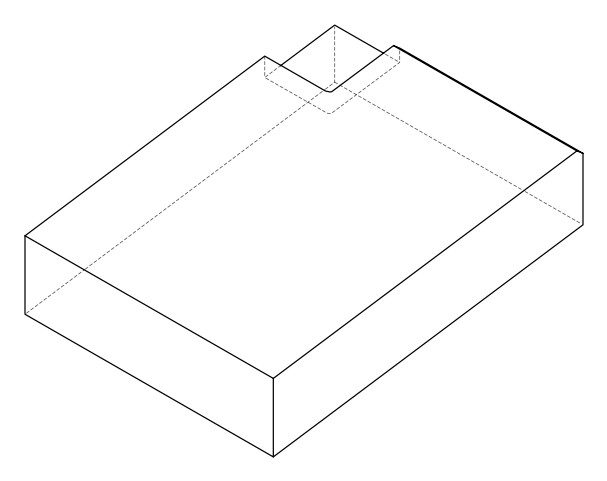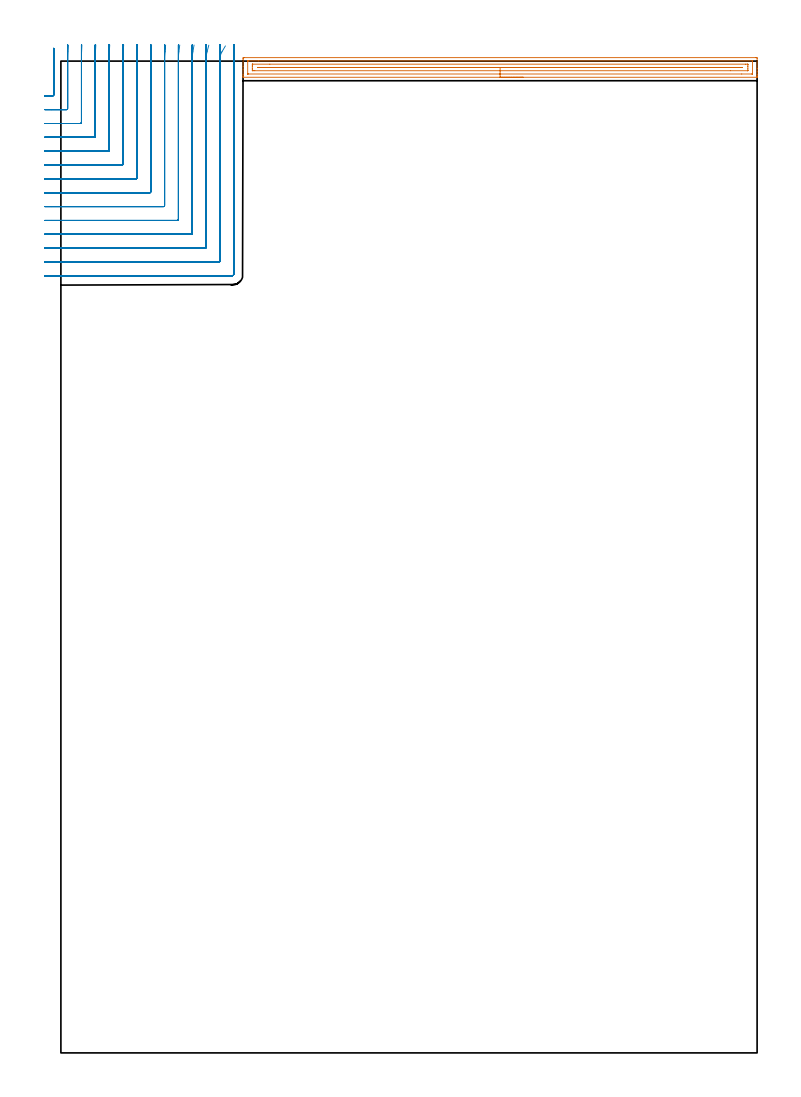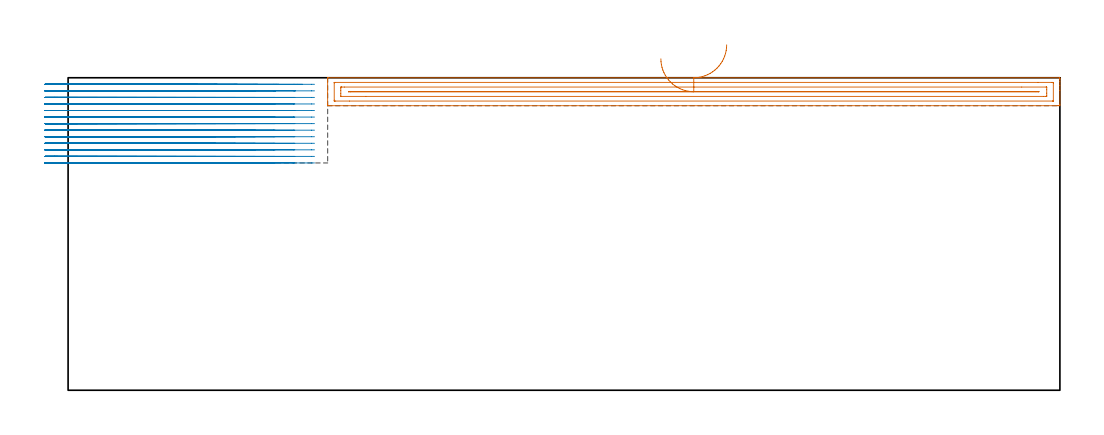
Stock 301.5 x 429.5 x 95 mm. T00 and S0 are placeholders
(PLAN: 2 operations, 1 tool changes, 49.4 min)
(1 AREA_MILL | FG_CHAMFER_SURFACE | UGT0205_001 | 7.27 min | 8234 mm3)
(2 MILL_CORNER_NOTCH_RECTANGULAR | CORNER_NOTCH_RECTANGULAR | NXT0201_009 | Follow Part, ap 2, ae 75% | 42.15 min | 197916 mm3)
(TOOL UGT0205_001 | Chamfer Mill 20 x 3 x 45 deg. | D20 FL50 Z2)
(TOOL NXT0201_009 | ENDMILL 8mm [2P460-0800-NA 1630] | D8 FL26 Z6)
(OP 1 AREA_MILL)
G17 G21 G94 G90
T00 M6
G54
G17 G0 G90 X200.2 Y422.5 S1061 M3
G43 Z105. H0
G94 G1 X200.162 Z104.128 F250.
X200.048 Z103.264
X199.859 Z102.412
X199.597 Z101.58
X199.263 Z100.774
X198.86 Z100.
X198.391 Z99.264
X197.86 Z98.572
X197.271 Z97.929
X196.628 Z97.34
X195.936 Z96.808
X195.2 Z96.34
X194.426 Z95.937
X193.62 Z95.603
X192.788 Z95.341
X191.936 Z95.152
X191.072 Z95.038
X190.2 Z95.
X79.062
X78.91 Y422.502 Z94.988
X78.902 Y422.616 Z94.876
X78.9 Y422.736 Z94.764
Y423.063 Z94.437
Y423.697 Z93.798
Y425.758 Z91.739
Y427.186 Z90.309
Y430.398 Z87.099
X78.903 Y430.676 Z86.822
X78.91 Y430.993 Z86.504
X79.179 Y430.998 Z86.501
X79.508 Y431. Z86.5
X300.891
X301.221 Y430.998 Z86.501
X301.49 Y430.993 Z86.504
X301.5 Y430.676 Z86.822
Y426.314 Z91.181
Y424.886 Z92.611
Y423.697 Z93.798
Y423.063 Z94.437
Y422.736 Z94.764
X301.498 Y422.616 Z94.876
X301.49 Y422.502 Z94.988
X301.338 Y422.5 Z95.
X190.2
Y423.914 Z93.586
X81.071
X80.947 Y423.916 Z93.584
X80.918 Y423.918 Z93.582
X80.91 Y423.921 Z93.579
X80.906 Y423.927 Z93.573
X80.903 Y423.954 Z93.546
X80.9 Y424.081 Z93.419
Y429.316 Z88.184
X80.902 Y429.444 Z88.056
X80.907 Y429.546 Z87.954
X80.91 Y429.575 Z87.925
X80.92 Y429.579 Z87.921
X80.959 Y429.581 Z87.919
X81.294 Y429.585 Z87.915
X85.576 Y429.586 Z87.914
X299.329
X299.453 Y429.584 Z87.916
X299.482 Y429.582 Z87.918
X299.49 Y429.579 Z87.921
X299.494 Y429.573 Z87.927
X299.497 Y429.546 Z87.954
X299.5 Y429.419 Z88.081
Y424.184 Z93.316
X299.498 Y424.056 Z93.444
X299.493 Y423.954 Z93.546
X299.49 Y423.925 Z93.575
X299.48 Y423.921 Z93.579
X299.441 Y423.919 Z93.581
X299.106 Y423.915 Z93.585
X294.838 Y423.914 Z93.586
X190.2
Y425.328 Z92.172
X83.972
X83.194 Y425.33 Z92.17
X83.079 Y425.332 Z92.168
X82.965 Y425.335 Z92.165
X82.909 Y425.342 Z92.158
X82.906 Y425.383 Z92.117
X82.903 Y425.441 Z92.059
X82.9 Y425.616 Z91.884
Y426.314 Z91.186
Y427.361 Z90.139
X82.904 Y428.059 Z89.441
X82.908 Y428.145 Z89.355
X82.91 Y428.162 Z89.338
X82.927 Y428.165 Z89.335
X82.966 Y428.169 Z89.331
X83.079 Y428.171 Z89.329
X90.499 Y428.172 Z89.328
X296.543 Y428.171 Z89.329
X297.321 Y428.166 Z89.334
X297.435 Y428.165 Z89.335
X297.491 Y428.158 Z89.342
X297.494 Y428.117 Z89.383
X297.497 Y428.059 Z89.441
X297.5 Y427.884 Z89.616
Y427.186 Z90.314
Y426.139 Z91.361
X297.496 Y425.441 Z92.059
X297.492 Y425.355 Z92.145
X297.49 Y425.338 Z92.162
X297.473 Y425.335 Z92.165
X297.434 Y425.331 Z92.169
X297.321 Y425.329 Z92.171
X289.897 Y425.328 Z92.172
X190.2
Y426.743 Z90.757
X85.318
X85.303 Y426.744 Z90.756
X85.216 Y426.749 Z90.751
X85.309 Y426.752 Z90.748
X85.742 Y426.757 Z90.743
X85.757
X295.082
X295.096 Y426.756 Z90.744
X295.116 Y426.75 Z90.75
X295.095 Y426.744 Z90.756
X294.204 Y426.743 Z90.757
X190.2
X189.328 Z90.795
X188.463 Z90.909
X187.612 Z91.098
X186.78 Z91.36
X185.974 Z91.694
X185.2 Z92.097
X184.464 Z92.566
X183.772 Z93.097
X183.129 Z93.686
X182.54 Z94.33
X182.008 Z95.022
X181.54 Z95.757
X181.137 Z96.531
X180.803 Z97.337
X180.541 Z98.169
X180.352 Z99.021
X180.238 Z99.886
X180.2 Z100.757
G0 Z105.
M5
M2
(OP 2 MILL_CORNER_NOTCH_RECTANGULAR)
G17 G21 G94 G90
T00 M6
G54
G17 G0 G90 X-7. Y414.5 S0 M3
G43 Z105. H1
Z93.008
G94 G1 X-4. F250.
X-3.495 F500.
G3 X-3.1 Y414.895 R0.4
G1 Y430.453
G2 X-3.084 Y432.048 R78.
G1 X-3.022 Y435.047 F250.
G0 Z105.
X-7. Y408.5
Z93.008
G1 X-4.
X2.505 F500.
G3 X2.9 Y408.895 R0.4
G1 Y430.453
G2 X2.965 Y433.5 R72.
G1 X3.091 Y436.497 F250.
G0 Z105.
X-7. Y402.5
Z93.008
G1 X-4.
X8.505 F500.
G3 X8.9 Y402.895 R0.4
G1 Y430.453
G2 X8.97 Y433.5 R66.
G1 X9.109 Y436.497 F250.
G0 Z105.
X-7. Y396.5
Z93.008
G1 X-4.
X14.505 F500.
G3 X14.9 Y396.895 R0.4
G1 Y430.453
G2 X14.977 Y433.5 R60.
G1 X15.13 Y436.496 F250.
G0 Z105.
X-7. Y390.5
Z93.008
G1 X-4.
X20.504 F500.
G3 X20.9 Y390.896 R0.4
G1 Y430.453
G2 X20.986 Y433.5 R54.
G1 X21.155 Y436.495 F250.
G0 Z105.
X-7. Y384.5
Z93.008
G1 X-4.
X26.504 F500.
G3 X26.9 Y384.896 R0.4
G1 Y430.453
G2 X26.997 Y433.5 R48.
G1 X27.187 Y436.494 F250.
G0 Z105.
X-7. Y378.5
Z93.008
G1 X-4.
X32.504 F500.
G3 X32.9 Y378.896 R0.4
G1 Y430.453
G2 X33.011 Y433.5 R42.
G1 X33.228 Y436.492 F250.
G0 Z105.
X-7. Y372.5
Z93.008
G1 X-4.
X38.504 F500.
G3 X38.9 Y372.896 R0.4
G1 Y430.453
G2 X39.029 Y433.5 R36.
G1 X39.283 Y436.489 F250.
G0 Z105.
X-7. Y366.5
Z93.008
G1 X-4.
X44.504 F500.
G3 X44.9 Y366.896 R0.4
G1 Y430.453
G2 X45.055 Y433.5 R30.
G1 X45.36 Y436.484 F250.
G0 Z105.
X-7. Y360.5
Z93.008
G1 X-4.
X50.504 F500.
G3 X50.9 Y360.896 R0.4
G1 Y430.453
G2 X51.094 Y433.5 R24.
G1 X51.475 Y436.476 F250.
G0 Z105.
X-7. Y354.5
Z93.008
G1 X-4.
X56.503 F500.
G3 X56.9 Y354.897 R0.4
G1 Y430.453
G2 X57.16 Y433.5 R18.
G1 X57.668 Y436.457 F250.
G0 Z105.
X-7. Y348.5
Z93.008
G1 X-4.
X62.503 F500.
G3 X62.9 Y348.897 R0.4
G1 Y430.453
G2 X63.293 Y433.5 R12.
G1 X64.055 Y436.402 F250.
G0 Z105.
X-7. Y342.5
Z93.008
G1 X-4.
X68.503 F500.
G3 X68.9 Y342.897 R0.4
G1 Y430.453
G2 X69.731 Y433.5 R6.
G1 X71.255 Y436.084 F250.
G0 Z105.
X-7. Y336.5
Z93.008
G1 X-4.
X74. F500.
G3 X74.9 Y337.4 R0.9
G1 Y430.453
Y433.453 F250.
G0 Z105.
X-7. Y414.5
Z91.015
G1 X-4.
X-3.495 F500.
G3 X-3.1 Y414.895 R0.4
G1 Y432.028
Y435.028 F250.
G0 Z105.
X-7. Y408.5
Z91.015
G1 X-4.
X2.505 F500.
G3 X2.9 Y408.895 R0.4
G1 Y433.042
G2 X2.901 Y433.5 R72.
G1 X2.921 Y436.5 F250.
G0 Z105.
X-7. Y402.5
Z91.015
G1 X-4.
X8.505 F500.
G3 X8.9 Y402.895 R0.4
G1 Y433.042
G2 X8.902 Y433.5 R66.
G1 X8.922 Y436.5 F250.
G0 Z105.
X-7. Y396.5
Z91.015
G1 X-4.
X14.505 F500.
G3 X14.9 Y396.895 R0.4
G1 Y433.042
G2 X14.902 Y433.5 R60.
G1 X14.925 Y436.5 F250.
G0 Z105.
X-7. Y390.5
Z91.015
G1 X-4.
X20.504 F500.
G3 X20.9 Y390.896 R0.4
G1 Y433.042
G2 X20.902 Y433.5 R54.
G1 X20.927 Y436.5 F250.
G0 Z105.
X-7. Y384.5
Z91.015
G1 X-4.
X26.504 F500.
G3 X26.9 Y384.896 R0.4
G1 Y433.042
G2 X26.902 Y433.5 R48.
G1 X26.931 Y436.5 F250.
G0 Z105.
X-7. Y378.5
Z91.015
G1 X-4.
X32.504 F500.
G3 X32.9 Y378.896 R0.4
G1 Y433.042
G2 X32.902 Y433.5 R42.
G1 X32.935 Y436.5 F250.
G0 Z105.
X-7. Y372.5
Z91.015
G1 X-4.
X38.504 F500.
G3 X38.9 Y372.896 R0.4
G1 Y433.042
G2 X38.903 Y433.5 R36.
G1 X38.941 Y436.5 F250.
G0 Z105.
X-7. Y366.5
Z91.015
G1 X-4.
X44.504 F500.
G3 X44.9 Y366.896 R0.4
G1 Y433.042
G2 X44.903 Y433.5 R30.
G1 X44.949 Y436.5 F250.
G0 Z105.
X-7. Y360.5
Z91.015
G1 X-4.
X50.504 F500.
G3 X50.9 Y360.896 R0.4
G1 Y433.042
G2 X50.904 Y433.5 R24.
G1 X50.962 Y436.499 F250.
G0 Z105.
X-7. Y354.5
Z91.015
G1 X-4.
X56.503 F500.
G3 X56.9 Y354.897 R0.4
G1 Y433.042
G2 X56.906 Y433.5 R18.
G1 X56.982 Y436.499 F250.
G0 Z105.
X-7. Y348.5
Z91.015
G1 X-4.
X62.503 F500.
G3 X62.9 Y348.897 R0.4
G1 Y433.042
G2 X62.909 Y433.5 R12.
G1 X63.023 Y436.498 F250.
G0 Z105.
X-7. Y342.5
Z91.015
G1 X-4.
X68.503 F500.
G3 X68.9 Y342.897 R0.4
G1 Y433.042
G2 X68.917 Y433.5 R6.
G1 X69.146 Y436.491 F250.
G0 Z105.
X-7. Y336.5
Z91.015
G1 X-4.
X74. F500.
G3 X74.9 Y337.4 R0.9
G1 Y433.042
Y436.042 F250.
G0 Z105.
X-7. Y414.5
Z89.023
G1 X-4.
X-3.495 F500.
G3 X-3.1 Y414.895 R0.4
G1 Y432.028
Y435.028 F250.
G0 Z105.
X-7. Y408.5
Z89.023
G1 X-4.
X2.505 F500.
G3 X2.9 Y408.895 R0.4
G1 Y433.5
Y436.5 F250.
G0 Z105.
X-7. Y402.5
Z89.023
G1 X-4.
X8.505 F500.
G3 X8.9 Y402.895 R0.4
G1 Y433.5
Y436.5 F250.
G0 Z105.
X-7. Y396.5
Z89.023
G1 X-4.
X14.505 F500.
G3 X14.9 Y396.895 R0.4
G1 Y433.5
Y436.5 F250.
G0 Z105.
X-7. Y390.5
Z89.023
G1 X-4.
X20.504 F500.
G3 X20.9 Y390.896 R0.4
G1 Y433.5
Y436.5 F250.
G0 Z105.
X-7. Y384.5
Z89.023
G1 X-4.
X26.504 F500.
G3 X26.9 Y384.896 R0.4
G1 Y433.5
Y436.5 F250.
G0 Z105.
X-7. Y378.5
Z89.023
G1 X-4.
X32.504 F500.
G3 X32.9 Y378.896 R0.4
G1 Y433.5
Y436.5 F250.
G0 Z105.
X-7. Y372.5
Z89.023
G1 X-4.
X38.504 F500.
G3 X38.9 Y372.896 R0.4
G1 Y433.5
Y436.5 F250.
G0 Z105.
X-7. Y366.5
Z89.023
G1 X-4.
X44.504 F500.
G3 X44.9 Y366.896 R0.4
G1 Y433.5
Y436.5 F250.
G0 Z105.
X-7. Y360.5
Z89.023
G1 X-4.
X50.504 F500.
G3 X50.9 Y360.896 R0.4
G1 Y433.5
Y436.5 F250.
G0 Z105.
X-7. Y354.5
Z89.023
G1 X-4.
X56.503 F500.
G3 X56.9 Y354.897 R0.4
G1 Y433.5
Y436.5 F250.
G0 Z105.
X-7. Y348.5
Z89.023
G1 X-4.
X62.503 F500.
G3 X62.9 Y348.897 R0.4
G1 Y433.5
Y436.5 F250.
G0 Z105.
X-7. Y342.5
Z89.023
G1 X-4.
X68.503 F500.
G3 X68.9 Y342.897 R0.4
G1 Y433.5
Y436.5 F250.
G0 Z105.
X-7. Y336.5
Z89.023
G1 X-4.
X74. F500.
G3 X74.9 Y337.4 R0.9
G1 Y433.5
Y436.5 F250.
G0 Z105.
X-7. Y414.5
Z87.031
G1 X-4.
X-3.495 F500.
G3 X-3.1 Y414.895 R0.4
G1 Y432.028
Y435.028 F250.
G0 Z105.
X-7. Y408.5
Z87.031
G1 X-4.
X2.505 F500.
G3 X2.9 Y408.895 R0.4
G1 Y433.5
Y436.5 F250.
G0 Z105.
X-7. Y402.5
Z87.031
G1 X-4.
X8.505 F500.
G3 X8.9 Y402.895 R0.4
G1 Y433.5
Y436.5 F250.
G0 Z105.
X-7. Y396.5
Z87.031
G1 X-4.
X14.505 F500.
G3 X14.9 Y396.895 R0.4
G1 Y433.5
Y436.5 F250.
G0 Z105.
X-7. Y390.5
Z87.031
G1 X-4.
X20.504 F500.
G3 X20.9 Y390.896 R0.4
G1 Y433.5
Y436.5 F250.
G0 Z105.
X-7. Y384.5
Z87.031
G1 X-4.
X26.504 F500.
G3 X26.9 Y384.896 R0.4
G1 Y433.5
Y436.5 F250.
G0 Z105.
X-7. Y378.5
Z87.031
G1 X-4.
X32.504 F500.
G3 X32.9 Y378.896 R0.4
G1 Y433.5
Y436.5 F250.
G0 Z105.
X-7. Y372.5
Z87.031
G1 X-4.
X38.504 F500.
G3 X38.9 Y372.896 R0.4
G1 Y433.5
Y436.5 F250.
G0 Z105.
X-7. Y366.5
Z87.031
G1 X-4.
X44.504 F500.
G3 X44.9 Y366.896 R0.4
G1 Y433.5
Y436.5 F250.
G0 Z105.
X-7. Y360.5
Z87.031
G1 X-4.
X50.504 F500.
G3 X50.9 Y360.896 R0.4
G1 Y433.5
Y436.5 F250.
G0 Z105.
X-7. Y354.5
Z87.031
G1 X-4.
X56.503 F500.
G3 X56.9 Y354.897 R0.4
G1 Y433.5
Y436.5 F250.
G0 Z105.
X-7. Y348.5
Z87.031
G1 X-4.
X62.503 F500.
G3 X62.9 Y348.897 R0.4
G1 Y433.5
Y436.5 F250.
G0 Z105.
X-7. Y342.5
Z87.031
G1 X-4.
X68.503 F500.
G3 X68.9 Y342.897 R0.4
G1 Y433.5
Y436.5 F250.
G0 Z105.
X-7. Y336.5
Z87.031
G1 X-4.
X74. F500.
G3 X74.9 Y337.4 R0.9
G1 Y433.5
Y436.5 F250.
G0 Z105.
X-7. Y414.5
Z85.038
G1 X-4.
X-3.495 F500.
G3 X-3.1 Y414.895 R0.4
G1 Y432.028
Y435.028 F250.
G0 Z105.
X-7. Y408.5
Z85.038
G1 X-4.
X2.505 F500.
G3 X2.9 Y408.895 R0.4
G1 Y433.5
Y436.5 F250.
G0 Z105.
X-7. Y402.5
Z85.038
G1 X-4.
X8.505 F500.
G3 X8.9 Y402.895 R0.4
G1 Y433.5
Y436.5 F250.
G0 Z105.
X-7. Y396.5
Z85.038
G1 X-4.
X14.505 F500.
G3 X14.9 Y396.895 R0.4
G1 Y433.5
Y436.5 F250.
G0 Z105.
X-7. Y390.5
Z85.038
G1 X-4.
X20.504 F500.
G3 X20.9 Y390.896 R0.4
G1 Y433.5
Y436.5 F250.
G0 Z105.
X-7. Y384.5
Z85.038
G1 X-4.
X26.504 F500.
G3 X26.9 Y384.896 R0.4
G1 Y433.5
Y436.5 F250.
G0 Z105.
X-7. Y378.5
Z85.038
G1 X-4.
X32.504 F500.
G3 X32.9 Y378.896 R0.4
G1 Y433.5
Y436.5 F250.
G0 Z105.
X-7. Y372.5
Z85.038
G1 X-4.
X38.504 F500.
G3 X38.9 Y372.896 R0.4
G1 Y433.5
Y436.5 F250.
G0 Z105.
X-7. Y366.5
Z85.038
G1 X-4.
X44.504 F500.
G3 X44.9 Y366.896 R0.4
G1 Y433.5
Y436.5 F250.
G0 Z105.
X-7. Y360.5
Z85.038
G1 X-4.
X50.503 F500.
G3 X50.9 Y360.897 R0.4
G1 Y433.5
Y436.5 F250.
G0 Z105.
X-7. Y354.5
Z85.038
G1 X-4.
X56.503 F500.
G3 X56.9 Y354.897 R0.4
G1 Y433.5
Y436.5 F250.
G0 Z105.
X-7. Y348.5
Z85.038
G1 X-4.
X62.503 F500.
G3 X62.9 Y348.897 R0.4
G1 Y433.5
Y436.5 F250.
G0 Z105.
X-7. Y342.5
Z85.038
G1 X-4.
X68.503 F500.
G3 X68.9 Y342.897 R0.4
G1 Y433.5
Y436.5 F250.
G0 Z105.
X-7. Y336.5
Z85.038
G1 X-4.
X74. F500.
G3 X74.9 Y337.4 R0.9
G1 Y433.5
Y436.5 F250.
G0 Z105.
X-7. Y414.5
Z83.046
G1 X-4.
X-3.495 F500.
G3 X-3.1 Y414.895 R0.4
G1 Y432.028
Y435.028 F250.
G0 Z105.
X-7. Y408.5
Z83.046
G1 X-4.
X2.505 F500.
G3 X2.9 Y408.895 R0.4
G1 Y433.5
Y436.5 F250.
G0 Z105.
X-7. Y402.5
Z83.046
G1 X-4.
X8.505 F500.
G3 X8.9 Y402.895 R0.4
G1 Y433.5
Y436.5 F250.
G0 Z105.
X-7. Y396.5
Z83.046
G1 X-4.
X14.505 F500.
G3 X14.9 Y396.895 R0.4
G1 Y433.5
Y436.5 F250.
G0 Z105.
X-7. Y390.5
Z83.046
G1 X-4.
X20.504 F500.
G3 X20.9 Y390.896 R0.4
G1 Y433.5
Y436.5 F250.
G0 Z105.
X-7. Y384.5
Z83.046
G1 X-4.
X26.504 F500.
G3 X26.9 Y384.896 R0.4
G1 Y433.5
Y436.5 F250.
G0 Z105.
X-7. Y378.5
Z83.046
G1 X-4.
X32.504 F500.
G3 X32.9 Y378.896 R0.4
G1 Y433.5
Y436.5 F250.
G0 Z105.
X-7. Y372.5
Z83.046
G1 X-4.
X38.504 F500.
G3 X38.9 Y372.896 R0.4
G1 Y433.5
Y436.5 F250.
G0 Z105.
X-7. Y366.5
Z83.046
G1 X-4.
X44.504 F500.
G3 X44.9 Y366.896 R0.4
G1 Y433.5
Y436.5 F250.
G0 Z105.
X-7. Y360.5
Z83.046
G1 X-4.
X50.503 F500.
G3 X50.9 Y360.897 R0.4
G1 Y433.5
Y436.5 F250.
G0 Z105.
X-7. Y354.5
Z83.046
G1 X-4.
X56.503 F500.
G3 X56.9 Y354.897 R0.4
G1 Y433.5
Y436.5 F250.
G0 Z105.
X-7. Y348.5
Z83.046
G1 X-4.
X62.503 F500.
G3 X62.9 Y348.897 R0.4
G1 Y433.5
Y436.5 F250.
G0 Z105.
X-7. Y342.5
Z83.046
G1 X-4.
X68.503 F500.
G3 X68.9 Y342.897 R0.4
G1 Y433.5
Y436.5 F250.
G0 Z105.
X-7. Y336.5
Z83.046
G1 X-4.
X74. F500.
G3 X74.9 Y337.4 R0.9
G1 Y433.5
Y436.5 F250.
G0 Z105.
X-7. Y414.5
Z81.054
G1 X-4.
X-3.495 F500.
G3 X-3.1 Y414.895 R0.4
G1 Y432.028
Y435.028 F250.
G0 Z105.
X-7. Y408.5
Z81.054
G1 X-4.
X2.505 F500.
G3 X2.9 Y408.895 R0.4
G1 Y433.5
Y436.5 F250.
G0 Z105.
X-7. Y402.5
Z81.054
G1 X-4.
X8.505 F500.
G3 X8.9 Y402.895 R0.4
G1 Y433.5
Y436.5 F250.
G0 Z105.
X-7. Y396.5
Z81.054
G1 X-4.
X14.505 F500.
G3 X14.9 Y396.895 R0.4
G1 Y433.5
Y436.5 F250.
G0 Z105.
X-7. Y390.5
Z81.054
G1 X-4.
X20.504 F500.
G3 X20.9 Y390.896 R0.4
G1 Y433.5
Y436.5 F250.
G0 Z105.
X-7. Y384.5
Z81.054
G1 X-4.
X26.504 F500.
G3 X26.9 Y384.896 R0.4
G1 Y433.5
Y436.5 F250.
G0 Z105.
X-7. Y378.5
Z81.054
G1 X-4.
X32.504 F500.
G3 X32.9 Y378.896 R0.4
G1 Y433.5
Y436.5 F250.
G0 Z105.
X-7. Y372.5
Z81.054
G1 X-4.
X38.504 F500.
G3 X38.9 Y372.896 R0.4
G1 Y433.5
Y436.5 F250.
G0 Z105.
X-7. Y366.5
Z81.054
G1 X-4.
X44.504 F500.
G3 X44.9 Y366.896 R0.4
G1 Y433.5
Y436.5 F250.
G0 Z105.
X-7. Y360.5
Z81.054
G1 X-4.
X50.503 F500.
G3 X50.9 Y360.897 R0.4
G1 Y433.5
Y436.5 F250.
G0 Z105.
X-7. Y354.5
Z81.054
G1 X-4.
X56.503 F500.
G3 X56.9 Y354.897 R0.4
G1 Y433.5
Y436.5 F250.
G0 Z105.
X-7. Y348.5
Z81.054
G1 X-4.
X62.503 F500.
G3 X62.9 Y348.897 R0.4
G1 Y433.5
Y436.5 F250.
G0 Z105.
X-7. Y342.5
Z81.054
G1 X-4.
X68.503 F500.
G3 X68.9 Y342.897 R0.4
G1 Y433.5
Y436.5 F250.
G0 Z105.
X-7. Y336.5
Z81.054
G1 X-4.
X74. F500.
G3 X74.9 Y337.4 R0.9
G1 Y433.5
Y436.5 F250.
G0 Z105.
X-7. Y414.5
Z79.062
G1 X-4.
X-3.495 F500.
G3 X-3.1 Y414.895 R0.4
G1 Y432.028
Y435.028 F250.
G0 Z105.
X-7. Y408.5
Z79.062
G1 X-4.
X2.505 F500.
G3 X2.9 Y408.895 R0.4
G1 Y433.5
Y436.5 F250.
G0 Z105.
X-7. Y402.5
Z79.062
G1 X-4.
X8.505 F500.
G3 X8.9 Y402.895 R0.4
G1 Y433.5
Y436.5 F250.
G0 Z105.
X-7. Y396.5
Z79.062
G1 X-4.
X14.505 F500.
G3 X14.9 Y396.895 R0.4
G1 Y433.5
Y436.5 F250.
G0 Z105.
X-7. Y390.5
Z79.062
G1 X-4.
X20.504 F500.
G3 X20.9 Y390.896 R0.4
G1 Y433.5
Y436.5 F250.
G0 Z105.
X-7. Y384.5
Z79.062
G1 X-4.
X26.504 F500.
G3 X26.9 Y384.896 R0.4
G1 Y433.5
Y436.5 F250.
G0 Z105.
X-7. Y378.5
Z79.062
G1 X-4.
X32.504 F500.
G3 X32.9 Y378.896 R0.4
G1 Y433.5
Y436.5 F250.
G0 Z105.
X-7. Y372.5
Z79.062
G1 X-4.
X38.504 F500.
G3 X38.9 Y372.896 R0.4
G1 Y433.5
Y436.5 F250.
G0 Z105.
X-7. Y366.5
Z79.062
G1 X-4.
X44.504 F500.
G3 X44.9 Y366.896 R0.4
G1 Y433.5
Y436.5 F250.
G0 Z105.
X-7. Y360.5
Z79.062
G1 X-4.
X50.503 F500.
G3 X50.9 Y360.897 R0.4
G1 Y433.5
Y436.5 F250.
G0 Z105.
X-7. Y354.5
Z79.062
G1 X-4.
X56.503 F500.
G3 X56.9 Y354.897 R0.4
G1 Y433.5
Y436.5 F250.
G0 Z105.
X-7. Y348.5
Z79.062
G1 X-4.
X62.503 F500.
G3 X62.9 Y348.897 R0.4
G1 Y433.5
Y436.5 F250.
G0 Z105.
X-7. Y342.5
Z79.062
G1 X-4.
X68.503 F500.
G3 X68.9 Y342.897 R0.4
G1 Y433.5
Y436.5 F250.
G0 Z105.
X-7. Y336.5
Z79.062
G1 X-4.
X74. F500.
G3 X74.9 Y337.4 R0.9
G1 Y433.5
Y436.5 F250.
G0 Z105.
X-7. Y414.5
Z77.069
G1 X-4.
X-3.495 F500.
G3 X-3.1 Y414.895 R0.4
G1 Y432.028
Y435.028 F250.
G0 Z105.
X-7. Y408.5
Z77.069
G1 X-4.
X2.505 F500.
G3 X2.9 Y408.895 R0.4
G1 Y433.5
Y436.5 F250.
G0 Z105.
X-7. Y402.5
Z77.069
G1 X-4.
X8.505 F500.
G3 X8.9 Y402.895 R0.4
G1 Y433.5
Y436.5 F250.
G0 Z105.
X-7. Y396.5
Z77.069
G1 X-4.
X14.505 F500.
G3 X14.9 Y396.895 R0.4
G1 Y433.5
Y436.5 F250.
G0 Z105.
X-7. Y390.5
Z77.069
G1 X-4.
X20.504 F500.
G3 X20.9 Y390.896 R0.4
G1 Y433.5
Y436.5 F250.
G0 Z105.
X-7. Y384.5
Z77.069
G1 X-4.
X26.504 F500.
G3 X26.9 Y384.896 R0.4
G1 Y433.5
Y436.5 F250.
G0 Z105.
X-7. Y378.5
Z77.069
G1 X-4.
X32.504 F500.
G3 X32.9 Y378.896 R0.4
G1 Y433.5
Y436.5 F250.
G0 Z105.
X-7. Y372.5
Z77.069
G1 X-4.
X38.504 F500.
G3 X38.9 Y372.896 R0.4
G1 Y433.5
Y436.5 F250.
G0 Z105.
X-7. Y366.5
Z77.069
G1 X-4.
X44.504 F500.
G3 X44.9 Y366.896 R0.4
G1 Y433.5
Y436.5 F250.
G0 Z105.
X-7. Y360.5
Z77.069
G1 X-4.
X50.503 F500.
G3 X50.9 Y360.897 R0.4
G1 Y433.5
Y436.5 F250.
G0 Z105.
X-7. Y354.5
Z77.069
G1 X-4.
X56.503 F500.
G3 X56.9 Y354.897 R0.4
G1 Y433.5
Y436.5 F250.
G0 Z105.
X-7. Y348.5
Z77.069
G1 X-4.
X62.503 F500.
G3 X62.9 Y348.897 R0.4
G1 Y433.5
Y436.5 F250.
G0 Z105.
X-7. Y342.5
Z77.069
G1 X-4.
X68.503 F500.
G3 X68.9 Y342.897 R0.4
G1 Y433.5
Y436.5 F250.
G0 Z105.
X-7. Y336.5
Z77.069
G1 X-4.
X74. F500.
G3 X74.9 Y337.4 R0.9
G1 Y433.5
Y436.5 F250.
G0 Z105.
X-7. Y414.5
Z75.077
G1 X-4.
X-3.495 F500.
G3 X-3.1 Y414.895 R0.4
G1 Y432.028
Y435.028 F250.
G0 Z105.
X-7. Y408.5
Z75.077
G1 X-4.
X2.505 F500.
G3 X2.9 Y408.895 R0.4
G1 Y433.5
Y436.5 F250.
G0 Z105.
X-7. Y402.5
Z75.077
G1 X-4.
X8.505 F500.
G3 X8.9 Y402.895 R0.4
G1 Y433.5
Y436.5 F250.
G0 Z105.
X-7. Y396.5
Z75.077
G1 X-4.
X14.505 F500.
G3 X14.9 Y396.895 R0.4
G1 Y433.5
Y436.5 F250.
G0 Z105.
X-7. Y390.5
Z75.077
G1 X-4.
X20.504 F500.
G3 X20.9 Y390.896 R0.4
G1 Y433.5
Y436.5 F250.
G0 Z105.
X-7. Y384.5
Z75.077
G1 X-4.
X26.504 F500.
G3 X26.9 Y384.896 R0.4
G1 Y433.5
Y436.5 F250.
G0 Z105.
X-7. Y378.5
Z75.077
G1 X-4.
X32.504 F500.
G3 X32.9 Y378.896 R0.4
G1 Y433.5
Y436.5 F250.
G0 Z105.
X-7. Y372.5
Z75.077
G1 X-4.
X38.504 F500.
G3 X38.9 Y372.896 R0.4
G1 Y433.5
Y436.5 F250.
G0 Z105.
X-7. Y366.5
Z75.077
G1 X-4.
X44.504 F500.
G3 X44.9 Y366.896 R0.4
G1 Y433.5
Y436.5 F250.
G0 Z105.
X-7. Y360.5
Z75.077
G1 X-4.
X50.503 F500.
G3 X50.9 Y360.897 R0.4
G1 Y433.5
Y436.5 F250.
G0 Z105.
X-7. Y354.5
Z75.077
G1 X-4.
X56.503 F500.
G3 X56.9 Y354.897 R0.4
G1 Y433.5
Y436.5 F250.
G0 Z105.
X-7. Y348.5
Z75.077
G1 X-4.
X62.503 F500.
G3 X62.9 Y348.897 R0.4
G1 Y433.5
Y436.5 F250.
G0 Z105.
X-7. Y342.5
Z75.077
G1 X-4.
X68.503 F500.
G3 X68.9 Y342.897 R0.4
G1 Y433.5
Y436.5 F250.
G0 Z105.
X-7. Y336.5
Z75.077
G1 X-4.
X74. F500.
G3 X74.9 Y337.4 R0.9
G1 Y433.5
Y436.5 F250.
G0 Z105.
X-7. Y414.5
Z73.085
G1 X-4.
X-3.495 F500.
G3 X-3.1 Y414.895 R0.4
G1 Y432.028
Y435.028 F250.
G0 Z105.
X-7. Y408.5
Z73.085
G1 X-4.
X2.505 F500.
G3 X2.9 Y408.895 R0.4
G1 Y433.5
Y436.5 F250.
G0 Z105.
X-7. Y402.5
Z73.085
G1 X-4.
X8.505 F500.
G3 X8.9 Y402.895 R0.4
G1 Y433.5
Y436.5 F250.
G0 Z105.
X-7. Y396.5
Z73.085
G1 X-4.
X14.505 F500.
G3 X14.9 Y396.895 R0.4
G1 Y433.5
Y436.5 F250.
G0 Z105.
X-7. Y390.5
Z73.085
G1 X-4.
X20.504 F500.
G3 X20.9 Y390.896 R0.4
G1 Y433.5
Y436.5 F250.
G0 Z105.
X-7. Y384.5
Z73.085
G1 X-4.
X26.504 F500.
G3 X26.9 Y384.896 R0.4
G1 Y433.5
Y436.5 F250.
G0 Z105.
X-7. Y378.5
Z73.085
G1 X-4.
X32.504 F500.
G3 X32.9 Y378.896 R0.4
G1 Y433.5
Y436.5 F250.
G0 Z105.
X-7. Y372.5
Z73.085
G1 X-4.
X38.504 F500.
G3 X38.9 Y372.896 R0.4
G1 Y433.5
Y436.5 F250.
G0 Z105.
X-7. Y366.5
Z73.085
G1 X-4.
X44.504 F500.
G3 X44.9 Y366.896 R0.4
G1 Y433.5
Y436.5 F250.
G0 Z105.
X-7. Y360.5
Z73.085
G1 X-4.
X50.503 F500.
G3 X50.9 Y360.897 R0.4
G1 Y433.5
Y436.5 F250.
G0 Z105.
X-7. Y354.5
Z73.085
G1 X-4.
X56.503 F500.
G3 X56.9 Y354.897 R0.4
G1 Y433.5
Y436.5 F250.
G0 Z105.
X-7. Y348.5
Z73.085
G1 X-4.
X62.503 F500.
G3 X62.9 Y348.897 R0.4
G1 Y433.5
Y436.5 F250.
G0 Z105.
X-7. Y342.5
Z73.085
G1 X-4.
X68.503 F500.
G3 X68.9 Y342.897 R0.4
G1 Y433.5
Y436.5 F250.
G0 Z105.
X-7. Y336.5
Z73.085
G1 X-4.
X74. F500.
G3 X74.9 Y337.4 R0.9
G1 Y433.5
Y436.5 F250.
G0 Z105.
X-7. Y414.5
Z71.092
G1 X-4.
X-3.495 F500.
G3 X-3.1 Y414.895 R0.4
G1 Y432.028
Y435.028 F250.
G0 Z105.
X-7. Y408.5
Z71.092
G1 X-4.
X2.505 F500.
G3 X2.9 Y408.895 R0.4
G1 Y433.5
Y436.5 F250.
G0 Z105.
X-7. Y402.5
Z71.092
G1 X-4.
X8.505 F500.
G3 X8.9 Y402.895 R0.4
G1 Y433.5
Y436.5 F250.
G0 Z105.
X-7. Y396.5
Z71.092
G1 X-4.
X14.505 F500.
G3 X14.9 Y396.895 R0.4
G1 Y433.5
Y436.5 F250.
G0 Z105.
X-7. Y390.5
Z71.092
G1 X-4.
X20.504 F500.
G3 X20.9 Y390.896 R0.4
G1 Y433.5
Y436.5 F250.
G0 Z105.
X-7. Y384.5
Z71.092
G1 X-4.
X26.504 F500.
G3 X26.9 Y384.896 R0.4
G1 Y433.5
Y436.5 F250.
G0 Z105.
X-7. Y378.5
Z71.092
G1 X-4.
X32.504 F500.
G3 X32.9 Y378.896 R0.4
G1 Y433.5
Y436.5 F250.
G0 Z105.
X-7. Y372.5
Z71.092
G1 X-4.
X38.504 F500.
G3 X38.9 Y372.896 R0.4
G1 Y433.5
Y436.5 F250.
G0 Z105.
X-7. Y366.5
Z71.092
G1 X-4.
X44.504 F500.
G3 X44.9 Y366.896 R0.4
G1 Y433.5
Y436.5 F250.
G0 Z105.
X-7. Y360.5
Z71.092
G1 X-4.
X50.503 F500.
G3 X50.9 Y360.897 R0.4
G1 Y433.5
Y436.5 F250.
G0 Z105.
X-7. Y354.5
Z71.092
G1 X-4.
X56.503 F500.
G3 X56.9 Y354.897 R0.4
G1 Y433.5
Y436.5 F250.
G0 Z105.
X-7. Y348.5
Z71.092
G1 X-4.
X62.503 F500.
G3 X62.9 Y348.897 R0.4
G1 Y433.5
Y436.5 F250.
G0 Z105.
X-7. Y342.5
Z71.092
G1 X-4.
X68.503 F500.
G3 X68.9 Y342.897 R0.4
G1 Y433.5
Y436.5 F250.
G0 Z105.
X-7. Y336.5
Z71.092
G1 X-4.
X74. F500.
G3 X74.9 Y337.4 R0.9
G1 Y433.5
Y436.5 F250.
G0 Z105.
X-7. Y414.5
Z69.1
G1 X-4.
X-3.495 F500.
G3 X-3.1 Y414.895 R0.4
G1 Y432.028
Y435.028 F250.
G0 Z105.
X-7. Y408.5
Z69.1
G1 X-4.
X2.505 F500.
G3 X2.9 Y408.895 R0.4
G1 Y433.5
Y436.5 F250.
G0 Z105.
X-7. Y402.5
Z69.1
G1 X-4.
X8.505 F500.
G3 X8.9 Y402.895 R0.4
G1 Y433.5
Y436.5 F250.
G0 Z105.
X-7. Y396.5
Z69.1
G1 X-4.
X14.505 F500.
G3 X14.9 Y396.895 R0.4
G1 Y433.5
Y436.5 F250.
G0 Z105.
X-7. Y390.5
Z69.1
G1 X-4.
X20.504 F500.
G3 X20.9 Y390.896 R0.4
G1 Y433.5
Y436.5 F250.
G0 Z105.
X-7. Y384.5
Z69.1
G1 X-4.
X26.504 F500.
G3 X26.9 Y384.896 R0.4
G1 Y433.5
Y436.5 F250.
G0 Z105.
X-7. Y378.5
Z69.1
G1 X-4.
X32.504 F500.
G3 X32.9 Y378.896 R0.4
G1 Y433.5
Y436.5 F250.
G0 Z105.
X-7. Y372.5
Z69.1
G1 X-4.
X38.504 F500.
G3 X38.9 Y372.896 R0.4
G1 Y433.5
Y436.5 F250.
G0 Z105.
X-7. Y366.5
Z69.1
G1 X-4.
X44.504 F500.
G3 X44.9 Y366.896 R0.4
G1 Y433.5
Y436.5 F250.
G0 Z105.
X-7. Y360.5
Z69.1
G1 X-4.
X50.503 F500.
G3 X50.9 Y360.897 R0.4
G1 Y433.5
Y436.5 F250.
G0 Z105.
X-7. Y354.5
Z69.1
G1 X-4.
X56.503 F500.
G3 X56.9 Y354.897 R0.4
G1 Y433.5
Y436.5 F250.
G0 Z105.
X-7. Y348.5
Z69.1
G1 X-4.
X62.503 F500.
G3 X62.9 Y348.897 R0.4
G1 Y433.5
Y436.5 F250.
G0 Z105.
X-7. Y342.5
Z69.1
G1 X-4.
X68.503 F500.
G3 X68.9 Y342.897 R0.4
G1 Y433.5
Y436.5 F250.
G0 Z105.
X-7. Y336.5
Z69.1
G1 X-4.
X74. F500.
G3 X74.9 Y337.4 R0.9
G1 Y433.5
Y436.5 F250.
G0 Z105.
M5
M2
